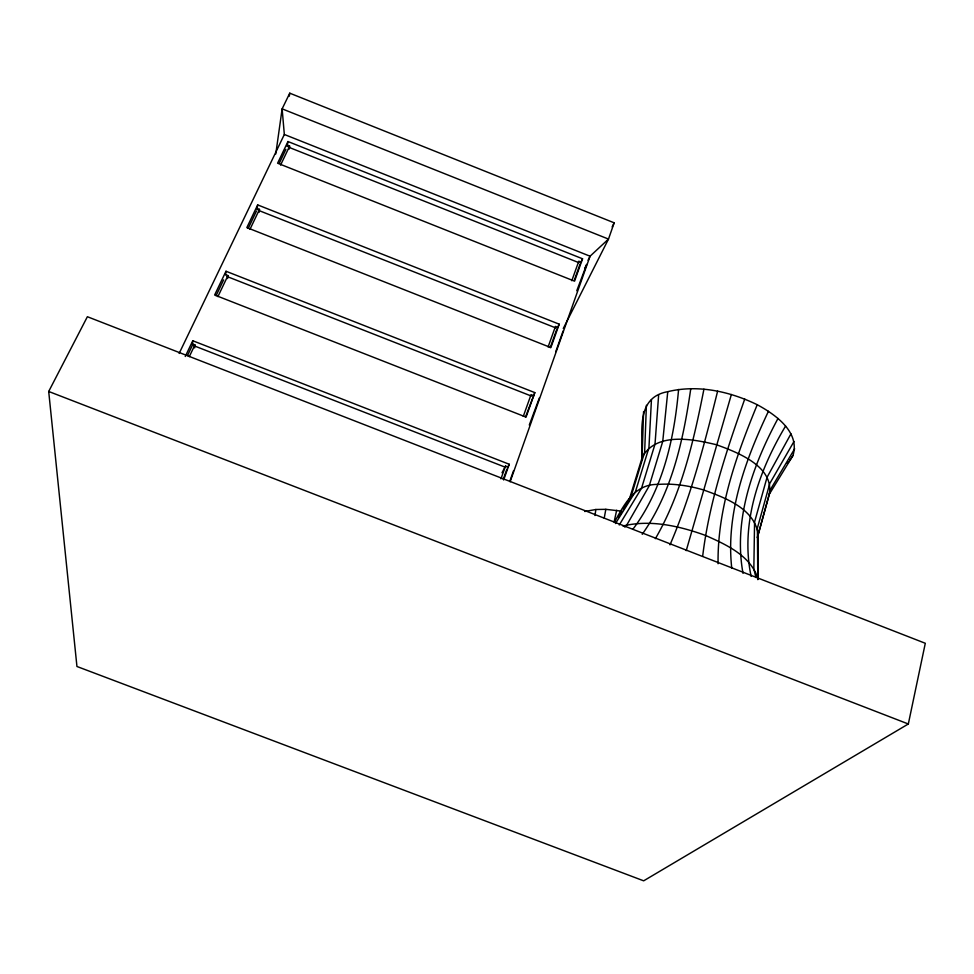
<?xml version="1.0" encoding="UTF-8"?>
<svg xmlns="http://www.w3.org/2000/svg" width="974" height="974" viewBox="0 0 974 974"><rect width="100%" height="100%" fill="white"/><g stroke="black" fill="none" stroke-linecap="round" stroke-linejoin="round"><path stroke-width="1.46" d="M718.069 563.751C717.327 508.428 736.454 455.211 757.236 404.721C729.843 391.39 697.859 384.365 667.762 391.67C633.964 397.721 643.437 435.208 641.89 459.801M643.571 411.576L642.036 459.959M646.395 405.257L644.654 452.106L631.274 495.705L623.299 509.487M651.448 399.717L648.94 447.699L635.498 491.541L615.434 523.574M503.655 479.963L509.256 464.269L192.779 340.754L192.45 345.161L187.458 355.62M658.631 395.127L655.015 444.107L641.549 488.193L619.257 524.998M194.678 347.901L194.91 344.893L192.426 343.919M667.762 391.67L662.734 441.466L649.268 485.783L626.842 524.901L624.772 527.104M225.627 274.741L225.992 271.247L534.811 392.607L526.07 417.116L214.633 295.012L225.992 271.247M227.624 278.576L227.953 275.557L225.116 274.437M257.051 209.8L257.684 204.905L559.222 324.184L550.87 347.584L246.848 227.599L257.684 204.905M259.084 212.356L259.486 209.373L256.722 208.278M678.586 389.466C674.264 438.556 663.026 489.082 632.978 529.138M702.656 556.312C709.169 502.231 726.677 450.219 744.745 399.06M275.776 153.953L282.131 108.857L289.753 93.175L614.18 222.815L608.494 239.08L563.276 328.506M594.98 515.526L595.857 509.499L605.816 509.329L622.362 511.228M289.315 96.183L289.753 93.175M287.196 146.636L287.963 141.534L582.549 258.78L574.563 281.169L277.602 163.218L287.963 141.534M289.156 149.132L289.619 146.124L286.916 145.053M690.773 388.626C683.48 439.323 672.218 491.797 642.219 534.324M604.233 518.095L605.816 509.329M703.922 389.198C693.817 440.577 681.873 492.954 655.38 538.683M908.328 723.986L925.3 643.278L87.38 316.72L48.7 391.475L76.946 666.484L643.668 880.825L908.328 723.986L48.7 391.475M614.107 521.93L616.676 510.242M769.07 494.622L792.97 455.503C800.251 431.92 775.134 414.413 757.236 404.721M717.619 391.171C704.689 443.207 691.199 495.474 669.99 544.856M686.232 550.639L731.377 394.494M628.948 500.539L642.268 457.183C656.22 431.713 693.038 439.128 716.377 444.716C737.488 452.326 774.78 466.473 769.192 494.914L757.358 537.611L770.483 489.472L794.662 448.783M509.986 480.791L513.517 470.819M539.365 397.903L529.296 425.017M555.789 351.602L563.094 330.99M510.132 481.753L590.061 256.211L608.494 239.08L282.131 108.857L284.335 134.473L179.143 353.44M503.241 479.366L506.784 469.419M525.51 416.957L534.811 392.607M550.237 347.645L556.604 329.809M574.392 279.988L579.859 264.66M500.928 478.879L505.506 466.071L507.941 467.021M523.294 416.348L531.061 394.628L533.825 395.724M548.094 347L555.46 326.412L558.163 327.471M571.799 280.719L578.787 261.19L581.429 262.237M768.449 411.272C745.427 459.911 725.642 513.554 731.766 568.207M189.297 356.667L194.91 344.893M217.908 296.632L227.953 275.557M249.965 229.34L259.486 209.373M280.597 165.056L289.619 146.124M185.255 356.484L192.779 340.754M216.082 295.646L223.618 279.855M248.163 228.427L256.418 211.139M279.465 162.841L285.906 149.339M777.995 418.467C752.792 465.341 733.154 519.532 743.016 573.321M580.358 263.26L582.549 258.78M588.053 260.277L590.061 256.211L284.335 134.473M584.692 268.422L586.725 264.344L576.778 290.727M557.091 328.445L559.222 324.184M612.147 226.857L614.18 222.815M785.568 426.088C758.843 470.649 740.082 524.146 751.124 576.365M502.024 472.755L505.506 466.071M507.296 467.995L509.256 464.269M790.949 433.844L767.049 477.284L754.57 522.04L753.839 568.767L755.909 577.485M793.993 441.49L769.764 483.53L757.382 528.091L757.821 579.652M618.466 517.157L621.692 512.044M614.497 522.125C624.383 503.923 634.878 483.749 658.412 484.395C673.533 483.323 688.691 485.673 703.204 489.837C724.705 497.556 753.949 508.258 758.174 533.813L758.198 579.238M789.817 460.264L792.97 455.503M787.016 463.137L789.025 461.457M584.656 511.496L595.857 509.499M622.934 526.033C650.425 519.325 679.365 525.997 705.444 535.396C725.886 544.478 750.747 555.582 757.967 578.666M193.863 345.721L504.471 466.899M226.918 276.47L531.354 396.053M258.463 210.36L555.691 327.885M288.608 147.196L578.946 262.7"/></g></svg>
